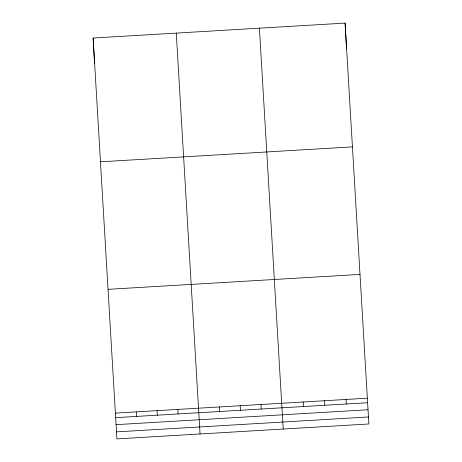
<?xml version="1.0" encoding="UTF-8"?>
<svg xmlns="http://www.w3.org/2000/svg" width="462" height="462" viewBox="0 0 462 462"><rect width="100%" height="100%" fill="white"/><g stroke="black" fill="none" stroke-linecap="round" stroke-linejoin="round"><path stroke-width="0.69" d="M93.122 38.028L345.085 23.1L368.878 423.972L116.915 438.9L93.122 38.028L94.566 63.814M100.502 161.804L352.46 146.881M108.096 289.333L360.06 274.411M115.477 413.115L367.434 398.186M115.725 417.654L367.688 402.725M116.118 424.665L368.081 409.736M116.522 431.889L368.485 416.961M259.419 28.176L283.212 429.048M176.27 33.102L200.063 433.974M345.085 23.1L346.523 48.885M346.015 399.457L346.269 403.996M324.601 400.721L324.855 405.261M303.182 401.992L303.436 406.531M260.978 404.493L261.232 409.032M240.194 405.723L240.448 410.262M219.41 406.958L219.664 411.498M177.835 409.419L178.089 413.958M157.045 410.649L157.299 415.188M136.261 411.885L136.515 416.424"/></g></svg>
